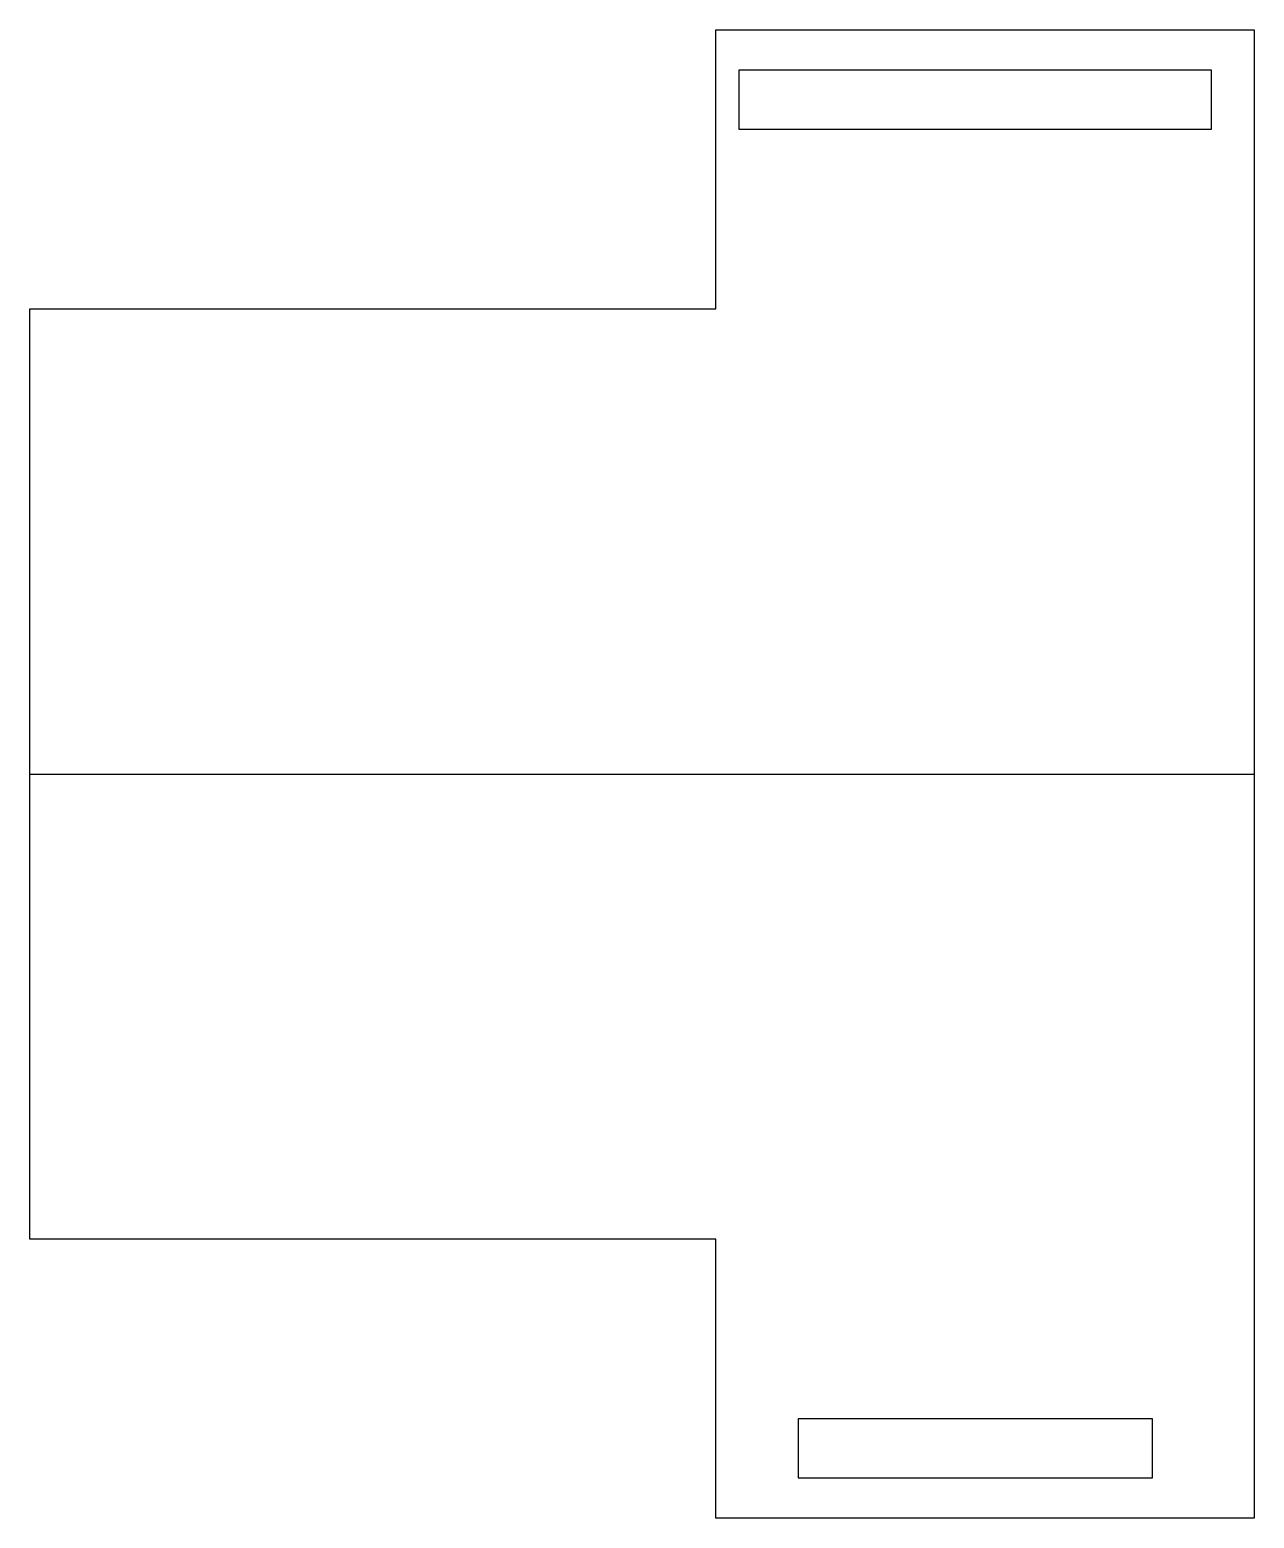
# Model space of a CAD drawing. Extents: x 0 to 52.7, y -32 to 32.
import ezdxf

# ---------------------------------------------------------------- set-up
doc = ezdxf.new("R2010")
doc.units = 0
doc.layers.add('粗实线层', color=7, linetype='CONTINUOUS')

msp = doc.modelspace()

# ---------------------------------------------------------------- linework, layer by layer
at = {"layer": '粗实线层'}
for p, q in [((29.5, 20), (29.5, 32)), ((29.5, 32), (52.66, 32)), ((29.5, 20), (29.5, 32)), ((52.66, 32), (52.66, -32)), ((0, -20), (0, 20)), ((0, 20), (29.5, 20)), ((0, 0), (52.66, 0)), ((29.5, -20), (0, -20)), ((29.5, -32), (29.5, -20)), ((52.66, -32), (29.5, -32))]:
    msp.add_line(p, q, dxfattribs=at)
for points in [[(30.5, 30.27), (30.5, 27.73), (50.82, 27.73), (50.82, 30.27)], [(33.04, -27.73), (33.04, -30.27), (48.28, -30.27), (48.28, -27.73)]]:
    msp.add_lwpolyline(points, close=True, dxfattribs=at)

doc.saveas('drawing.dxf')
